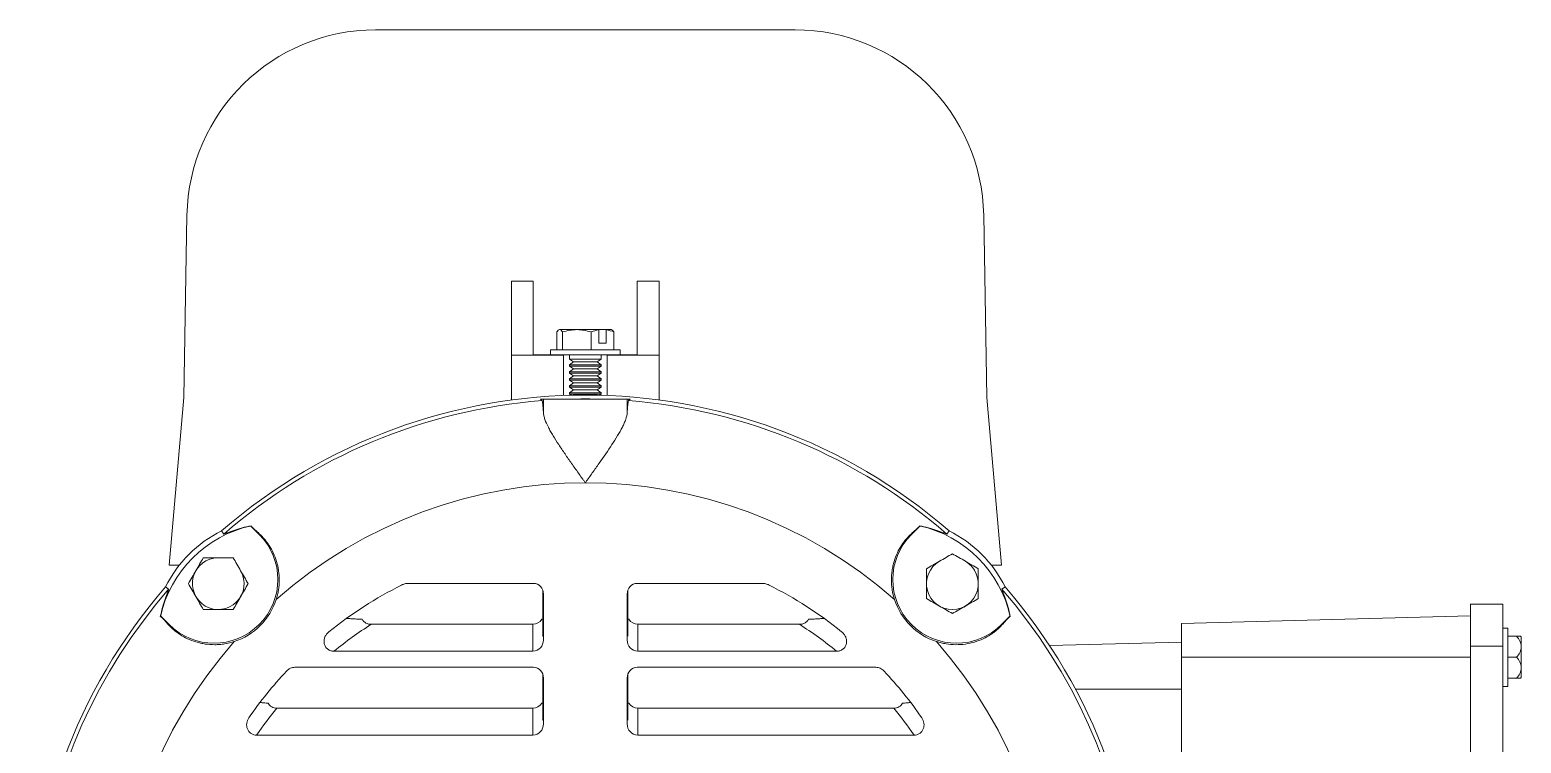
# Paper-space layout '_Left' of a CAD drawing. Header units: inches. Extents: x -3.34 to 5.58, y -3.49 to 5.49.
# Drawn here: x -3.31 to 5.58, y 1.24 to 5.49 of the extents above; entities that cross this region are included whole.
import ezdxf

# ---------------------------------------------------------------- set-up
doc = ezdxf.new("R2010")
doc.units = ezdxf.units.IN
doc.header["$MEASUREMENT"] = 0

psp = doc.layouts.new('_Left')

# ---------------------------------------------------------------- linework, layer by layer
at = {"color": 7, "linetype": 'Continuous', "lineweight": 15}
for p, q in [((-1.2502, 5.4886), (1.2502, 5.4886)), ((-2.3939, 3.2978), (-2.375, 4.3833)), ((2.375, 4.3833), (2.3939, 3.2978)), ((-0.44, 3.9911), (-0.44, 3.2825)), ((-0.44, 3.9911), (-0.31, 3.9911)), ((-0.31, 3.5511), (-0.31, 3.9911)), ((0.31, 3.9911), (0.44, 3.9911)), ((0.31, 3.9911), (0.31, 3.5511)), ((0.44, 3.2825), (0.44, 3.9911)), ((-0.1705, 3.5821), (-0.1705, 3.6882)), ((-0.1531, 3.7021), (0.156, 3.7021)), ((-0.1356, 3.5821), (-0.1356, 3.6882)), ((0.0348, 3.5821), (0.0348, 3.6882)), ((0.0801, 3.6221), (0.0801, 3.7005)), ((0.1252, 3.7005), (0.1252, 3.6221)), ((0.1705, 3.5821), (0.1705, 3.6882)), ((-0.207, 3.5821), (-0.207, 3.5511)), ((-0.207, 3.5821), (0.207, 3.5821)), ((0.1252, 3.6221), (0.0801, 3.6221)), ((0.207, 3.5511), (0.207, 3.5821)), ((-0.44, 3.55), (-0.13, 3.55)), ((-0.31, 3.5511), (0.31, 3.5511)), ((-0.13, 3.5511), (-0.13, 3.3093)), ((-0.095, 3.5511), (-0.095, 3.5268)), ((-0.095, 3.5268), (-0.0702, 3.5094)), ((-0.095, 3.5268), (0.095, 3.5268)), ((-0.0702, 3.5094), (-0.095, 3.4921)), ((-0.095, 3.4921), (-0.095, 3.4851)), ((-0.095, 3.4921), (0.095, 3.4921)), ((-0.095, 3.4851), (-0.0702, 3.4678)), ((-0.095, 3.4851), (0.095, 3.4851)), ((-0.0702, 3.4678), (-0.095, 3.4504)), ((-0.0702, 3.5094), (0.0702, 3.5094)), ((-0.0702, 3.4678), (0.0702, 3.4678)), ((0.0702, 3.5094), (0.095, 3.5268)), ((0.095, 3.4921), (0.0702, 3.5094)), ((0.0702, 3.4678), (0.095, 3.4851)), ((0.095, 3.4504), (0.0702, 3.4678)), ((0.095, 3.5268), (0.095, 3.5511)), ((0.095, 3.4851), (0.095, 3.4921)), ((0.13, 3.3093), (0.13, 3.5511)), ((0.13, 3.55), (0.44, 3.55)), ((-0.095, 3.4504), (-0.095, 3.4435)), ((-0.095, 3.4504), (0.095, 3.4504)), ((-0.095, 3.4435), (-0.0702, 3.4261)), ((-0.095, 3.4435), (0.095, 3.4435)), ((-0.0702, 3.4261), (-0.095, 3.4087)), ((-0.095, 3.4087), (-0.095, 3.4018)), ((-0.095, 3.4087), (0.095, 3.4087)), ((-0.095, 3.4018), (-0.0702, 3.3844)), ((-0.095, 3.4018), (0.095, 3.4018)), ((-0.0702, 3.3844), (-0.095, 3.3671)), ((-0.0702, 3.4261), (0.0702, 3.4261)), ((-0.0702, 3.3844), (0.0702, 3.3844)), ((0.0702, 3.4261), (0.095, 3.4435)), ((0.095, 3.4087), (0.0702, 3.4261)), ((0.0702, 3.3844), (0.095, 3.4018)), ((0.095, 3.3671), (0.0702, 3.3844)), ((0.095, 3.4435), (0.095, 3.4504)), ((0.095, 3.4018), (0.095, 3.4087)), ((-2.4814, 2.2978), (-2.3939, 3.2978)), ((-0.095, 3.3671), (-0.095, 3.3601)), ((-0.095, 3.3671), (0.095, 3.3671)), ((-0.095, 3.3601), (-0.0702, 3.3428)), ((-0.095, 3.3601), (0.095, 3.3601)), ((-0.0702, 3.3428), (-0.095, 3.3254)), ((-0.095, 3.3254), (-0.095, 3.3185)), ((-0.095, 3.3254), (0.095, 3.3254)), ((-0.095, 3.3185), (-0.084, 3.3108)), ((-0.095, 3.3185), (0.095, 3.3185)), ((-0.0702, 3.3428), (0.0702, 3.3428)), ((0.0702, 3.3428), (0.095, 3.3601)), ((0.095, 3.3254), (0.0702, 3.3428)), ((0.084, 3.3108), (0.095, 3.3185)), ((0.095, 3.3601), (0.095, 3.3671)), ((0.095, 3.3185), (0.095, 3.3254)), ((2.3939, 3.2978), (2.4814, 2.2978)), ((-0.2674, 3.2875), (0.2674, 3.2875)), ((-0.2583, 3.2791), (-0.2674, 3.2875)), ((-0.2498, 3.2077), (-0.2498, 3.2875)), ((0.2498, 3.2077), (0.2498, 3.2875)), ((0.2674, 3.2875), (0.2583, 3.2791)), ((-2.1686, 2.5031), (-2.1559, 2.4842)), ((-1.9911, 2.5338), (-1.9941, 2.5315)), ((-1.9445, 2.4819), (-1.9941, 2.5315)), ((1.9941, 2.5315), (1.9445, 2.4819)), ((1.9941, 2.5315), (1.9911, 2.5338)), ((2.1559, 2.4842), (2.1686, 2.5031)), ((-1.9422, 2.4842), (-1.9445, 2.4819)), ((1.9422, 2.4842), (1.9445, 2.4819)), ((-2.4211, 2.2978), (-2.4814, 2.2978)), ((2.4814, 2.2978), (2.4211, 2.2978)), ((-2.4842, 2.1559), (-2.5031, 2.1686)), ((-0.3095, 2.19), (-1.0557, 2.19)), ((-0.2543, 1.8759), (-0.2543, 2.1505)), ((0.2543, 1.8759), (0.2543, 2.1505)), ((1.0557, 2.19), (0.3095, 2.19)), ((2.5031, 2.1686), (2.4842, 2.1559)), ((-0.25, 1.853), (-0.25, 2.1267)), ((0.25, 2.1267), (0.25, 1.853)), ((5.2765, 2.066), (5.4695, 2.066)), ((5.2765, -2.066), (5.2765, 2.066)), ((5.4695, 2.066), (5.4695, -2.066)), ((-2.5315, 1.9941), (-2.5338, 1.9911)), ((-2.5315, 1.9941), (-2.4819, 1.9445)), ((2.4819, 1.9445), (2.5315, 1.9941)), ((2.5338, 1.9911), (2.5315, 1.9941)), ((3.5535, 1.9508), (5.2765, 1.9959)), ((-2.4842, 1.9422), (-2.4819, 1.9445)), ((-1.2762, 1.9461), (-0.313, 1.9461)), ((-0.313, 1.786), (-0.313, 1.9461)), ((0.313, 1.9461), (0.313, 1.786)), ((0.313, 1.9461), (1.2762, 1.9461)), ((2.4842, 1.9422), (2.4819, 1.9445)), ((3.5535, 1.9508), (3.5535, -1.9508)), ((5.5005, 1.924), (5.4695, 1.924)), ((5.5005, 1.576), (5.5005, 1.924)), ((5.5761, 1.875), (5.5005, 1.875)), ((5.5795, 1.628), (5.5795, 1.872)), ((-1.4985, 1.786), (-0.313, 1.786)), ((0.313, 1.786), (1.4985, 1.786)), ((2.767, 1.82), (3.5535, 1.8406)), ((5.4695, 1.816), (5.2765, 1.816)), ((-0.3095, 1.69), (-1.7315, 1.69)), ((1.7315, 1.69), (0.3095, 1.69)), ((3.5535, 1.75), (5.2765, 1.75)), ((5.5525, 1.75), (5.5005, 1.75)), ((-0.2543, 1.3759), (-0.2543, 1.6505)), ((-0.25, 1.353), (-0.25, 1.6267)), ((0.25, 1.6267), (0.25, 1.353)), ((0.2543, 1.3759), (0.2543, 1.6505)), ((5.5761, 1.625), (5.5005, 1.625)), ((3.5535, 1.56), (2.9214, 1.56)), ((5.4695, 1.576), (5.5005, 1.576)), ((-1.8396, 1.4461), (-0.313, 1.4461)), ((-0.313, 1.286), (-0.313, 1.4461)), ((0.313, 1.4461), (0.313, 1.286)), ((0.313, 1.4461), (1.8396, 1.4461)), ((-1.9597, 1.286), (-0.313, 1.286)), ((0.313, 1.286), (1.9597, 1.286))]:
    psp.add_line(p, q, dxfattribs=at)
at = {"color": 7, "linetype": 'Continuous', "lineweight": 15, "flags": 128}
for points in [[(-0.2603, 1.9765), (-0.2546, 1.9772), (-0.2543, 1.9773)], [(0.2543, 1.9773), (0.2546, 1.9772), (0.2603, 1.9765)], [(-0.2603, 1.4765), (-0.2546, 1.4772), (-0.2543, 1.4773)], [(0.2543, 1.4773), (0.2546, 1.4772), (0.2603, 1.4765)]]:
    psp.add_lwpolyline(points, dxfattribs=at)
at = {"color": 7, "linetype": 'Continuous', "lineweight": 15}
for centre, radius, start, end in [((-1.2502, 4.3636), 1.125, 90, 179), ((1.2502, 4.3636), 1.125, 1, 90), ((0, 0), 3.3119, 49.09637, 130.90363), ((0, 0), 3.2892, 94.50353, 130.95358), ((0, 0), 3.2892, 88.13216, 91.86784), ((0, 0), 3.2892, 49.04642, 85.49647), ((0, 0), 2.7896, 48.63888, 131.36112), ((-1.8349, 1.8349), 0.7161, 102.59857, 167.40143), ((-1.8349, 1.8349), 0.7469, 116.53244, 153.46756), ((1.8349, 1.8349), 0.7161, 12.59857, 77.40143), ((1.8349, 1.8349), 0.7469, 26.53244, 63.46756), ((-2.2132, 2.2132), 0.38, 225, 45), ((2.2132, 2.2132), 0.38, 135, 315), ((-2.1885, 2.1885), 0.1543, 90, 30), ((2.1885, 2.1885), 0.1543, 120, 60), ((0, 0), 3.3119, 139.09637, 220.90363), ((0, 0), 3.2892, 139.04642, 205.49647), ((0, 0), 2.44, 116.67434, 128.77857), ((-0.3113, 2.1287), 0.0614, 358.19633, 88.26162), ((0.3113, 2.1287), 0.0614, 91.73838, 181.80367), ((0, 0), 2.44, 51.22143, 63.32566), ((0, 0), 3.2892, 334.50353, 40.95358), ((0, 0), 3.3119, 319.09637, 40.90363), ((-2.2132, 2.2132), 0.3887, 287.9062, 342.0938), ((2.2132, 2.2132), 0.3887, 197.9062, 252.0938), ((-0.3137, 2.0084), 0.0623, 270.68765, 329.14289), ((0.3136, 2.0082), 0.0621, 210.75811, 269.41135), ((0, -0.0592), 2.377, 122.4728, 129.07942), ((-0.3208, 1.9003), 0.0708, 339.83336, 0.03142), ((0.3208, 1.9003), 0.0708, 179.96858, 200.16664), ((0, -0.0592), 2.377, 50.92058, 57.5272), ((5.4912, 1.8114), 0.0883, 0.68537, 46.0185), ((5.4695, 1.75), 0.1643, 47.97242, 49.5332), ((0, 0), 2.7896, 138.63888, 221.36112), ((-0.3151, 1.8511), 0.0651, 271.83621, 1.72544), ((0.3151, 1.8511), 0.0651, 178.27456, 268.16379), ((0, 0), 2.7896, 318.63888, 41.36112), ((5.4912, 1.8136), 0.0883, 313.9815, 359.31463), ((-0.3113, 1.6287), 0.0614, 358.19633, 88.26162), ((0.3113, 1.6287), 0.0614, 91.73838, 181.80367), ((5.4912, 1.6864), 0.0883, 0.68537, 46.0185), ((0, 0), 2.44, 136.88301, 145.30394), ((0, 0), 2.44, 34.69606, 43.11699), ((5.4912, 1.6886), 0.0883, 313.9815, 359.31463), ((5.4695, 1.75), 0.1643, 310.4668, 312.02758), ((0, -0.0592), 2.377, 140.70619, 145.53354), ((-0.3137, 1.5084), 0.0623, 270.68765, 329.14289), ((0.3136, 1.5082), 0.0621, 210.75811, 269.41135), ((0, -0.0592), 2.377, 34.46646, 39.29381), ((-0.3151, 1.3511), 0.0651, 271.83621, 1.72544), ((-0.3208, 1.4003), 0.0708, 339.83336, 0.03142), ((0.3208, 1.4003), 0.0708, 179.96858, 200.16664), ((0.3151, 1.3511), 0.0651, 178.27456, 268.16379)]:
    psp.add_arc(centre, radius, start, end, dxfattribs=at)
for points in [[(-0.1705, 3.6882), (-0.1648, 3.6967), (-0.159, 3.7021), (-0.1531, 3.7021)], [(-0.1356, 3.6882), (-0.1077, 3.6967), (-0.0794, 3.7021), (-0.0504, 3.7021)], [(0.0348, 3.6882), (0.0496, 3.6939), (0.0648, 3.6983), (0.0801, 3.7005)], [(0.0801, 3.7005), (0.0794, 3.701), (0.0788, 3.7016), (0.0782, 3.7021)], [(0.1233, 3.7021), (0.124, 3.7016), (0.1246, 3.701), (0.1252, 3.7005)], [(0.1252, 3.7005), (0.1407, 3.6982), (0.1557, 3.6939), (0.1705, 3.6882)], [(0.1705, 3.6882), (0.1648, 3.6967), (0.159, 3.7021), (0.1531, 3.7021)], [(-1.9422, 2.4842), (-1.962, 2.5026), (-1.9793, 2.5184), (-1.9941, 2.5315)], [(1.9941, 2.5315), (1.9793, 2.5184), (1.962, 2.5026), (1.9422, 2.4842)], [(-2.0994, 2.3427), (-2.0849, 2.3175), (-2.0701, 2.2919), (-2.0549, 2.2656)], [(2.0342, 2.2776), (2.0595, 2.2921), (2.0851, 2.3069), (2.1114, 2.3221)], [(2.1885, 2.3666), (2.2137, 2.352), (2.2393, 2.3373), (2.2656, 2.3221)], [(-2.3666, 2.1885), (-2.352, 2.2137), (-2.3373, 2.2393), (-2.3221, 2.2656)], [(-2.0104, 2.1885), (-2.025, 2.1633), (-2.0397, 2.1377), (-2.0549, 2.1114)], [(-2.2776, 2.0342), (-2.2921, 2.0595), (-2.3069, 2.0851), (-2.3221, 2.1114)], [(2.1885, 2.0104), (2.1633, 2.025), (2.1377, 2.0397), (2.1114, 2.0549)], [(2.3427, 2.0994), (2.3175, 2.0849), (2.2919, 2.0701), (2.2656, 2.0549)], [(-2.5315, 1.9941), (-2.5184, 1.9793), (-2.5026, 1.962), (-2.4842, 1.9422)], [(2.4842, 1.9422), (2.5026, 1.962), (2.5184, 1.9793), (2.5315, 1.9941)]]:
    psp.add_open_spline(points, degree=3, dxfattribs=at)
for points, knots in [([(-0.1531, 3.7021), (-0.1501, 3.7021), (-0.1471, 3.7008), (-0.1413, 3.6959), (-0.1385, 3.6924), (-0.1356, 3.6882)], [0, 0, 0, 0, 0.5, 0.5, 1, 1, 1, 1]), ([(-0.0504, 3.7021), (-0.0359, 3.7021), (-0.0215, 3.7008), (0.0069, 3.6959), (0.0209, 3.6924), (0.0348, 3.6882)], [0, 0, 0, 0, 0.5, 0.5, 1, 1, 1, 1]), ([(-0.2498, 3.2077), (-0.2511, 3.2298), (-0.2525, 3.2467), (-0.2546, 3.2648), (-0.2553, 3.2695), (-0.2568, 3.2764), (-0.2575, 3.2784), (-0.2583, 3.2791)], [0, 0, 0, 0, 0.5, 0.5, 0.75, 0.75, 1, 1, 1, 1]), ([(0, 2.7896), (-0.0034, 2.7944), (-0.0069, 2.7993), (-0.0138, 2.809), (-0.0172, 2.8139), (-0.0276, 2.8284), (-0.0344, 2.8381), (-0.0549, 2.8669), (-0.0684, 2.8859), (-0.0951, 2.9237), (-0.1082, 2.9425), (-0.134, 2.9799), (-0.1467, 2.9986), (-0.1705, 3.0349), (-0.1818, 3.0526), (-0.1974, 3.0786), (-0.2024, 3.0871), (-0.2119, 3.1041), (-0.2164, 3.1124), (-0.2288, 3.1368), (-0.2357, 3.1522), (-0.2433, 3.1741), (-0.2454, 3.1813), (-0.2485, 3.1949), (-0.2495, 3.2015), (-0.2498, 3.2077)], [0, 0, 0, 0, 0.03125, 0.03125, 0.0625, 0.0625, 0.125, 0.125, 0.25, 0.25, 0.375, 0.375, 0.5, 0.5, 0.625, 0.625, 0.6875, 0.6875, 0.75, 0.75, 0.875, 0.875, 0.9375, 0.9375, 1, 1, 1, 1]), ([(0.2498, 3.2077), (0.2491, 3.1952), (0.2459, 3.1817), (0.2384, 3.16), (0.2354, 3.1525), (0.2287, 3.1371), (0.2248, 3.129), (0.2125, 3.1046), (0.203, 3.0879), (0.1823, 3.0533), (0.1709, 3.0355), (0.135, 2.9808), (0.1091, 2.9436), (0.0689, 2.8867), (0.0553, 2.8674), (0.0346, 2.8383), (0.0277, 2.8286), (0.0173, 2.8139), (0.0138, 2.8091), (0.0069, 2.7993), (0.0034, 2.7944), (0, 2.7896)], [0, 0, 0, 0, 0.125, 0.125, 0.1875, 0.1875, 0.25, 0.25, 0.375, 0.375, 0.5, 0.5, 0.75, 0.75, 0.875, 0.875, 0.9375, 0.9375, 0.96875, 0.96875, 1, 1, 1, 1]), ([(0.2583, 3.2791), (0.2568, 3.2777), (0.2553, 3.271), (0.2532, 3.253), (0.2525, 3.2457), (0.2511, 3.2285), (0.2505, 3.2187), (0.2498, 3.2077)], [0, 0, 0, 0, 0.5, 0.5, 0.75, 0.75, 1, 1, 1, 1]), ([(-2.1559, 2.4842), (-2.1557, 2.4838), (-2.1537, 2.4843), (-2.1488, 2.486), (-2.1467, 2.4868), (-2.1422, 2.4885), (-2.1397, 2.4894), (-2.1314, 2.4926), (-2.1251, 2.495), (-2.1114, 2.5001), (-2.104, 2.5028), (-2.0808, 2.5108), (-2.064, 2.5161), (-2.0288, 2.5257), (-2.0103, 2.5301), (-1.9911, 2.5338)], [0, 0, 0, 0, 0.125, 0.125, 0.1875, 0.1875, 0.25, 0.25, 0.375, 0.375, 0.5, 0.5, 0.75, 0.75, 1, 1, 1, 1]), ([(1.9911, 2.5338), (2.0103, 2.5301), (2.0288, 2.5257), (2.064, 2.5161), (2.0809, 2.5108), (2.1041, 2.5027), (2.1115, 2.5001), (2.1252, 2.495), (2.1315, 2.4926), (2.1425, 2.4884), (2.1471, 2.4866), (2.1521, 2.4849), (2.1534, 2.4845), (2.1553, 2.484), (2.1558, 2.484), (2.1559, 2.4842)], [0, 0, 0, 0, 0.25, 0.25, 0.5, 0.5, 0.625, 0.625, 0.75, 0.75, 0.875, 0.875, 0.9375, 0.9375, 1, 1, 1, 1]), ([(-1.8433, 2.0937), (-1.8403, 2.103), (-1.8377, 2.1125), (-1.8331, 2.1315), (-1.8312, 2.141), (-1.8265, 2.1697), (-1.8249, 2.1889), (-1.8246, 2.2276), (-1.8259, 2.2471), (-1.8314, 2.2847), (-1.8354, 2.303), (-1.846, 2.3382), (-1.8527, 2.3553), (-1.8675, 2.3871), (-1.8758, 2.4018), (-1.8891, 2.4224), (-1.8937, 2.4291), (-1.9031, 2.4417), (-1.9079, 2.4477), (-1.9224, 2.4648), (-1.9323, 2.475), (-1.9422, 2.4842)], [0, 0, 0, 0, 0.0625, 0.0625, 0.125, 0.125, 0.25, 0.25, 0.375, 0.375, 0.5, 0.5, 0.625, 0.625, 0.75, 0.75, 0.8125, 0.8125, 0.875, 0.875, 1, 1, 1, 1]), ([(1.9422, 2.4842), (1.9224, 2.4658), (1.9028, 2.4435), (1.8669, 2.3882), (1.8518, 2.3569), (1.8383, 2.3126), (1.8359, 2.3034), (1.8318, 2.285), (1.8301, 2.2757), (1.826, 2.2476), (1.8246, 2.2284), (1.8248, 2.1991), (1.8253, 2.1893), (1.8269, 2.1699), (1.8281, 2.1603), (1.8327, 2.1315), (1.8373, 2.1124), (1.8433, 2.0937)], [0, 0, 0, 0, 0.25, 0.25, 0.5, 0.5, 0.5625, 0.5625, 0.625, 0.625, 0.75, 0.75, 0.8125, 0.8125, 0.875, 0.875, 1, 1, 1, 1]), ([(-2.3221, 2.2656), (-2.3145, 2.2787), (-2.307, 2.2918), (-2.2921, 2.3175), (-2.2848, 2.3302), (-2.2776, 2.3427)], [0, 0, 0, 0, 0.5, 0.5, 1, 1, 1, 1]), ([(-2.2776, 2.3427), (-2.263, 2.3427), (-2.2482, 2.3427), (-2.2185, 2.3427), (-2.2036, 2.3427), (-2.1885, 2.3427)], [0, 0, 0, 0, 0.5, 0.5, 1, 1, 1, 1]), ([(-2.1885, 2.3427), (-2.1734, 2.3427), (-2.1581, 2.3427), (-2.1284, 2.3427), (-2.1138, 2.3427), (-2.0994, 2.3427)], [0, 0, 0, 0, 0.5, 0.5, 1, 1, 1, 1]), ([(2.1114, 2.3221), (2.1245, 2.3296), (2.1375, 2.3372), (2.1632, 2.352), (2.1759, 2.3593), (2.1885, 2.3666)], [0, 0, 0, 0, 0.5, 0.5, 1, 1, 1, 1]), ([(2.2656, 2.3221), (2.2787, 2.3145), (2.2918, 2.307), (2.3175, 2.2921), (2.3302, 2.2848), (2.3427, 2.2776)], [0, 0, 0, 0, 0.5, 0.5, 1, 1, 1, 1]), ([(-2.0549, 2.2656), (-2.0474, 2.2525), (-2.0398, 2.2395), (-2.025, 2.2138), (-2.0176, 2.2011), (-2.0104, 2.1885)], [0, 0, 0, 0, 0.5, 0.5, 1, 1, 1, 1]), ([(2.0342, 2.2776), (2.0342, 2.263), (2.0342, 2.2482), (2.0342, 2.2185), (2.0342, 2.2036), (2.0342, 2.1885)], [0, 0, 0, 0, 0.5, 0.5, 1, 1, 1, 1]), ([(2.3427, 2.2776), (2.3427, 2.263), (2.3427, 2.2482), (2.3427, 2.2185), (2.3427, 2.2036), (2.3427, 2.1885)], [0, 0, 0, 0, 0.5, 0.5, 1, 1, 1, 1]), ([(-2.5338, 1.9911), (-2.5301, 2.0103), (-2.5257, 2.0288), (-2.5161, 2.064), (-2.5108, 2.0809), (-2.5027, 2.1041), (-2.5001, 2.1115), (-2.495, 2.1252), (-2.4926, 2.1315), (-2.4884, 2.1425), (-2.4866, 2.1471), (-2.4849, 2.1521), (-2.4845, 2.1534), (-2.484, 2.1553), (-2.484, 2.1558), (-2.4842, 2.1559)], [0, 0, 0, 0, 0.25, 0.25, 0.5, 0.5, 0.625, 0.625, 0.75, 0.75, 0.875, 0.875, 0.9375, 0.9375, 1, 1, 1, 1]), ([(-2.3221, 2.1114), (-2.3296, 2.1245), (-2.3372, 2.1375), (-2.352, 2.1632), (-2.3593, 2.1759), (-2.3666, 2.1885)], [0, 0, 0, 0, 0.5, 0.5, 1, 1, 1, 1]), ([(-1.0954, 2.1803), (-1.0892, 2.1834), (-1.0828, 2.1858), (-1.0695, 2.1891), (-1.0626, 2.19), (-1.0557, 2.19)], [0, 0, 0, 0, 0.5, 0.5, 1, 1, 1, 1]), ([(1.0557, 2.19), (1.0626, 2.19), (1.0694, 2.1891), (1.0827, 2.1858), (1.0892, 2.1834), (1.0954, 2.1803)], [0, 0, 0, 0, 0.5, 0.5, 1, 1, 1, 1]), ([(2.0342, 2.1885), (2.0342, 2.1734), (2.0342, 2.1581), (2.0342, 2.1284), (2.0342, 2.1138), (2.0342, 2.0994)], [0, 0, 0, 0, 0.5, 0.5, 1, 1, 1, 1]), ([(2.3427, 2.1885), (2.3427, 2.1734), (2.3427, 2.1581), (2.3427, 2.1284), (2.3427, 2.1138), (2.3427, 2.0994)], [0, 0, 0, 0, 0.5, 0.5, 1, 1, 1, 1]), ([(2.4842, 2.1559), (2.4838, 2.1557), (2.4843, 2.1537), (2.486, 2.1488), (2.4868, 2.1467), (2.4885, 2.1422), (2.4894, 2.1397), (2.4926, 2.1314), (2.495, 2.1251), (2.5001, 2.1114), (2.5028, 2.104), (2.5108, 2.0808), (2.5161, 2.064), (2.5257, 2.0288), (2.5301, 2.0103), (2.5338, 1.9911)], [0, 0, 0, 0, 0.125, 0.125, 0.1875, 0.1875, 0.25, 0.25, 0.375, 0.375, 0.5, 0.5, 0.75, 0.75, 1, 1, 1, 1]), ([(-2.0549, 2.1114), (-2.0625, 2.0983), (-2.07, 2.0852), (-2.0848, 2.0595), (-2.0922, 2.0468), (-2.0994, 2.0342)], [0, 0, 0, 0, 0.5, 0.5, 1, 1, 1, 1]), ([(2.1114, 2.0549), (2.0983, 2.0625), (2.0852, 2.07), (2.0595, 2.0848), (2.0468, 2.0922), (2.0342, 2.0994)], [0, 0, 0, 0, 0.5, 0.5, 1, 1, 1, 1]), ([(2.2656, 2.0549), (2.2525, 2.0474), (2.2395, 2.0398), (2.2138, 2.025), (2.2011, 2.0176), (2.1885, 2.0104)], [0, 0, 0, 0, 0.5, 0.5, 1, 1, 1, 1]), ([(-2.2776, 2.0342), (-2.263, 2.0342), (-2.2482, 2.0342), (-2.2185, 2.0342), (-2.2036, 2.0342), (-2.1885, 2.0342)], [0, 0, 0, 0, 0.5, 0.5, 1, 1, 1, 1]), ([(-2.1885, 2.0342), (-2.1734, 2.0342), (-2.1581, 2.0342), (-2.1284, 2.0342), (-2.1138, 2.0342), (-2.0994, 2.0342)], [0, 0, 0, 0, 0.5, 0.5, 1, 1, 1, 1]), ([(-1.4226, 1.9824), (-1.423, 1.9821), (-1.422, 1.9818), (-1.4188, 1.9813), (-1.4165, 1.981), (-1.4084, 1.9803), (-1.4012, 1.9798), (-1.3848, 1.9788), (-1.3754, 1.9783), (-1.3545, 1.9774), (-1.343, 1.9769), (-1.3304, 1.9765)], [0, 0, 0, 0, 0.125, 0.125, 0.25, 0.25, 0.5, 0.5, 0.75, 0.75, 1, 1, 1, 1]), ([(-1.3304, 1.9765), (-1.3279, 1.9716), (-1.3247, 1.9672), (-1.317, 1.9595), (-1.3126, 1.9563), (-1.2981, 1.9485), (-1.2872, 1.9461), (-1.2762, 1.9461)], [0, 0, 0, 0, 0.25, 0.25, 0.5, 0.5, 1, 1, 1, 1]), ([(1.2762, 1.9461), (1.2817, 1.9461), (1.2871, 1.9467), (1.2977, 1.9492), (1.3029, 1.9511), (1.3125, 1.9562), (1.317, 1.9595), (1.3247, 1.9672), (1.3279, 1.9716), (1.3304, 1.9765)], [0, 0, 0, 0, 0.25, 0.25, 0.5, 0.5, 0.75, 0.75, 1, 1, 1, 1]), ([(1.3304, 1.9765), (1.343, 1.9769), (1.3544, 1.9774), (1.3752, 1.9783), (1.3846, 1.9788), (1.4013, 1.9798), (1.4084, 1.9803), (1.4165, 1.981), (1.4188, 1.9813), (1.422, 1.9818), (1.423, 1.9821), (1.4226, 1.9824)], [0, 0, 0, 0, 0.25, 0.25, 0.5, 0.5, 0.75, 0.75, 0.875, 0.875, 1, 1, 1, 1]), ([(-2.4842, 1.9422), (-2.4658, 1.9224), (-2.4435, 1.9028), (-2.3882, 1.8669), (-2.3569, 1.8518), (-2.3126, 1.8383), (-2.3034, 1.8359), (-2.285, 1.8318), (-2.2757, 1.8301), (-2.2476, 1.826), (-2.2284, 1.8246), (-2.1991, 1.8248), (-2.1893, 1.8253), (-2.1699, 1.8269), (-2.1603, 1.8281), (-2.1315, 1.8327), (-2.1124, 1.8373), (-2.0937, 1.8433)], [0, 0, 0, 0, 0.25, 0.25, 0.5, 0.5, 0.5625, 0.5625, 0.625, 0.625, 0.75, 0.75, 0.8125, 0.8125, 0.875, 0.875, 1, 1, 1, 1]), ([(-1.4985, 1.786), (-1.5052, 1.786), (-1.5118, 1.787), (-1.5246, 1.791), (-1.5305, 1.794), (-1.5412, 1.8021), (-1.5457, 1.8071), (-1.5528, 1.8185), (-1.5552, 1.8247), (-1.5579, 1.8379), (-1.5582, 1.8446), (-1.5566, 1.858), (-1.5549, 1.8644), (-1.5496, 1.8768), (-1.5463, 1.8825), (-1.5382, 1.8931), (-1.5334, 1.8979), (-1.5282, 1.9022)], [0, 0, 0, 0, 0.125, 0.125, 0.25, 0.25, 0.375, 0.375, 0.5, 0.5, 0.625, 0.625, 0.75, 0.75, 0.875, 0.875, 1, 1, 1, 1]), ([(1.5282, 1.9022), (1.5334, 1.8979), (1.5381, 1.8932), (1.5461, 1.8827), (1.5496, 1.8769), (1.5548, 1.8646), (1.5565, 1.8582), (1.5582, 1.8449), (1.558, 1.8382), (1.556, 1.8284), (1.5551, 1.8251), (1.5527, 1.8189), (1.5512, 1.8159), (1.5477, 1.8103), (1.5457, 1.8075), (1.5412, 1.8025), (1.5387, 1.8003), (1.5308, 1.7942), (1.5247, 1.7911), (1.5119, 1.787), (1.5052, 1.786), (1.4985, 1.786)], [0, 0, 0, 0, 0.125, 0.125, 0.25, 0.25, 0.375, 0.375, 0.5, 0.5, 0.5625, 0.5625, 0.625, 0.625, 0.6875, 0.6875, 0.75, 0.75, 0.875, 0.875, 1, 1, 1, 1]), ([(2.0937, 1.8433), (2.103, 1.8403), (2.1125, 1.8377), (2.1315, 1.8331), (2.141, 1.8312), (2.1697, 1.8265), (2.1889, 1.8249), (2.2276, 1.8246), (2.2471, 1.8259), (2.2847, 1.8314), (2.303, 1.8354), (2.3382, 1.846), (2.3553, 1.8527), (2.3871, 1.8675), (2.4018, 1.8758), (2.4224, 1.8891), (2.4291, 1.8937), (2.4417, 1.9031), (2.4477, 1.9079), (2.4648, 1.9224), (2.475, 1.9323), (2.4842, 1.9422)], [0, 0, 0, 0, 0.0625, 0.0625, 0.125, 0.125, 0.25, 0.25, 0.375, 0.375, 0.5, 0.5, 0.625, 0.625, 0.75, 0.75, 0.8125, 0.8125, 0.875, 0.875, 1, 1, 1, 1]), ([(-1.7811, 1.6677), (-1.7779, 1.6711), (-1.7744, 1.6742), (-1.7669, 1.6796), (-1.7629, 1.682), (-1.7544, 1.6859), (-1.75, 1.6874), (-1.7409, 1.6894), (-1.7362, 1.69), (-1.7315, 1.69)], [0, 0, 0, 0, 0.25, 0.25, 0.5, 0.5, 0.75, 0.75, 1, 1, 1, 1]), ([(1.7315, 1.69), (1.7409, 1.69), (1.75, 1.6879), (1.767, 1.6801), (1.7747, 1.6746), (1.7811, 1.6677)], [0, 0, 0, 0, 0.5, 0.5, 1, 1, 1, 1]), ([(-1.9387, 1.4815), (-1.9391, 1.4811), (-1.9378, 1.4806), (-1.9333, 1.4798), (-1.9301, 1.4794), (-1.9219, 1.4785), (-1.917, 1.4781), (-1.9055, 1.4773), (-1.899, 1.4769), (-1.8914, 1.4765)], [0, 0, 0, 0, 0.25, 0.25, 0.5, 0.5, 0.75, 0.75, 1, 1, 1, 1]), ([(-1.8914, 1.4765), (-1.8889, 1.4718), (-1.8858, 1.4676), (-1.8785, 1.46), (-1.8743, 1.4568), (-1.8652, 1.4515), (-1.8603, 1.4495), (-1.8502, 1.4468), (-1.8449, 1.4461), (-1.8396, 1.4461)], [0, 0, 0, 0, 0.25, 0.25, 0.5, 0.5, 0.75, 0.75, 1, 1, 1, 1]), ([(1.8396, 1.4461), (1.8449, 1.4461), (1.8501, 1.4468), (1.8602, 1.4495), (1.8652, 1.4515), (1.8742, 1.4567), (1.8785, 1.46), (1.8858, 1.4675), (1.8889, 1.4718), (1.8914, 1.4765)], [0, 0, 0, 0, 0.25, 0.25, 0.5, 0.5, 0.75, 0.75, 1, 1, 1, 1]), ([(1.8914, 1.4765), (1.899, 1.4769), (1.9055, 1.4773), (1.917, 1.4781), (1.9219, 1.4785), (1.93, 1.4793), (1.9333, 1.4798), (1.9378, 1.4806), (1.9391, 1.4811), (1.9387, 1.4815)], [0, 0, 0, 0, 0.25, 0.25, 0.5, 0.5, 0.75, 0.75, 1, 1, 1, 1]), ([(-1.9597, 1.286), (-1.9656, 1.286), (-1.9713, 1.2868), (-1.9825, 1.2901), (-1.9878, 1.2926), (-1.9975, 1.299), (-2.0018, 1.303), (-2.0092, 1.312), (-2.0122, 1.3171), (-2.0166, 1.3278), (-2.0181, 1.3335), (-2.0195, 1.345), (-2.0194, 1.3509), (-2.0171, 1.3682), (-2.0128, 1.3793), (-2.0061, 1.3889)], [0, 0, 0, 0, 0.125, 0.125, 0.25, 0.25, 0.375, 0.375, 0.5, 0.5, 0.625, 0.625, 0.75, 0.75, 1, 1, 1, 1]), ([(2.0061, 1.3889), (2.0095, 1.3841), (2.0122, 1.379), (2.0164, 1.3682), (2.0179, 1.3625), (2.0194, 1.351), (2.0195, 1.3451), (2.0181, 1.3336), (2.0167, 1.328), (2.0122, 1.3172), (2.0092, 1.3121), (2.002, 1.3031), (1.9976, 1.2991), (1.9879, 1.2927), (1.9826, 1.2901), (1.9714, 1.2868), (1.9656, 1.286), (1.9597, 1.286)], [0, 0, 0, 0, 0.125, 0.125, 0.25, 0.25, 0.375, 0.375, 0.5, 0.5, 0.625, 0.625, 0.75, 0.75, 0.875, 0.875, 1, 1, 1, 1])]:
    psp.add_open_spline(points, degree=3, knots=knots, dxfattribs=at)

doc.saveas('drawing.dxf')
